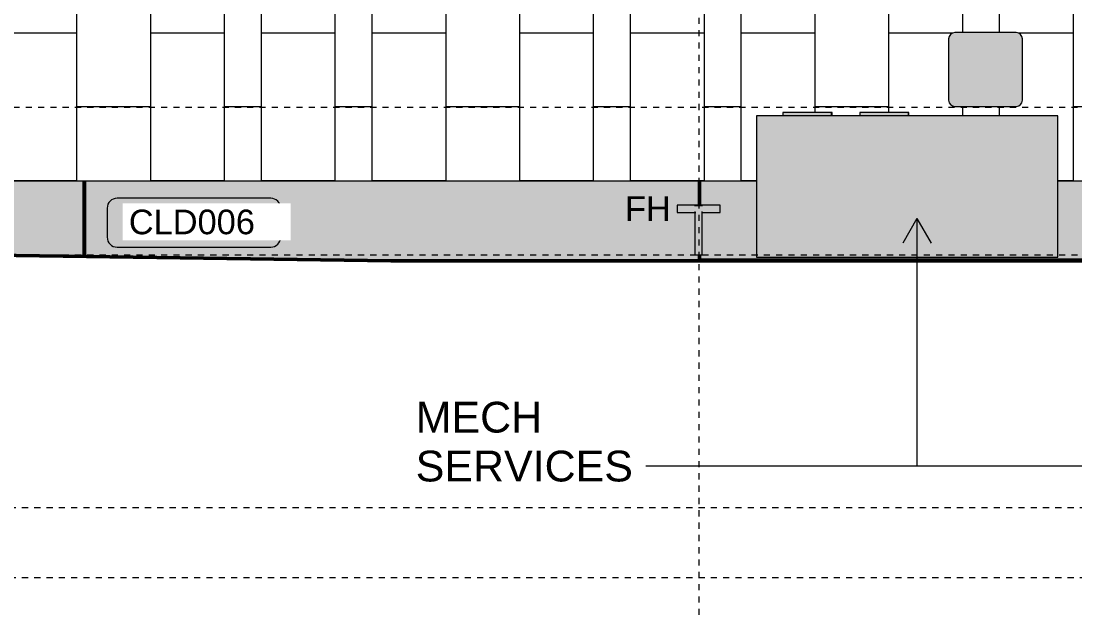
# Model space of a CAD drawing. Header units: metres. Extents: x -4613 to -4328, y -1 to 30.
# Drawn here: x -4377.44 to -4360.3, y -0.61 to 9.04 of the extents above; entities that cross this region are included whole.
import ezdxf

# ---------------------------------------------------------------- set-up
doc = ezdxf.new("R2010")
doc.units = ezdxf.units.M
doc.linetypes.add('AEC_Center', pattern=[0.024, 0.012, -0.004, 0.004, -0.004])
doc.linetypes.add('Grid Line', pattern=[0.021, 0.012, -0.003, 0.003, -0.003])
for name, color, linetype, lineweight in [('A-ANNO-KEYN', 231, 'Continuous', 5), ('A-DETL', 90, 'Continuous', 13), ('A-FLOR', 192, 'Continuous', 5), ('A-FLOR-FNSH', 192, 'Continuous', 15), ('A-FLOR-LEVL', 51, 'Continuous', 5), ('A-FLOR-PATT', 8, 'Continuous', 15), ('A-GENM', 13, 'Continuous', 5), ('A-WALL', 113, 'Continuous', 5), ('A-WALL-PATT', 111, 'Continuous', 5), ('F-FIRE', 13, 'Continuous', 5), ('F-FIRE-IDEN', 13, 'Continuous', 5), ('G-ANNO-TEXT', 231, 'Continuous', 5), ('S-COLS', 52, 'Continuous', 5), ('S-GRID', 1, 'Continuous', 5)]:
    doc.layers.add(name, color=color, linetype=linetype, lineweight=lineweight)
doc.styles.add('Arial', font='arial.ttf', dxfattribs={"height": 0.5})
doc.styles.add('Arial_1', font='arial.ttf', dxfattribs={"height": 0.4})

# ---------------------------------------------------------------- blocks, each defined once
blk = doc.blocks.new('Hydrant_double9 - Hydrant_double-1019449-NORTH EAST')
at = {"layer": 'F-FIRE'}
h = blk.add_hatch(color=256, dxfattribs=at)
h.paths.add_polyline_path([(4332.449, 5.986), (4333.022, 5.986), (4333.022, 6.046), (4332.322, 6.044), (4332.322, 5.986)])
h.paths.add_polyline_path([(4332.672, 5.986), (4332.622, 6.036), (4332.72, 6.034), (4332.679, 5.993)])
h = blk.add_hatch(color=256, dxfattribs=at)
h.paths.add_polyline_path([(4332.672, 5.986), (4332.719, 6.036), (4332.622, 6.036), (4332.657, 6.001)])
h.paths.add_polyline_path([(4332.672, 5.24), (4332.732, 5.24), (4332.73, 5.928), (4332.672, 5.986), (4332.612, 5.926), (4332.614, 5.24), (4332.657, 5.24)])
h = blk.add_hatch(color=256, dxfattribs=at)
h.paths.add_polyline_path([(4332.672, 5.986), (4332.732, 5.926), (4333.022, 5.928), (4333.022, 5.986), (4332.679, 5.986)])
h.paths.add_polyline_path([(4332.612, 5.926), (4332.672, 5.986), (4332.322, 5.986), (4332.322, 5.926), (4332.449, 5.926)])
for p, q in [((4333.022, 6.046), (4332.322, 6.046)), ((4332.322, 6.046), (4332.322, 5.986)), ((4332.612, 6.036), (4332.612, 6.031)), ((4332.724, 6.036), (4332.62, 6.036)), ((4332.732, 6.031), (4332.732, 6.036)), ((4333.022, 5.986), (4333.022, 6.046)), ((4332.322, 5.986), (4332.322, 5.926)), ((4332.322, 5.926), (4332.627, 5.926)), ((4332.612, 5.941), (4332.612, 5.24)), ((4332.717, 5.926), (4333.022, 5.926)), ((4332.732, 5.24), (4332.732, 5.941)), ((4333.022, 5.926), (4333.022, 5.986)), ((4332.612, 5.24), (4332.732, 5.24))]:
    blk.add_line(p, q, dxfattribs=at)
blk = doc.blocks.new('Mechanical - Condensers - Mechanical - Condensers-1249279-NORTH EAST')
at = {"layer": 'A-GENM'}
for points in [[(4337.282, 7.65), (4337.837, 7.65), (4337.868, 7.655), (4337.896, 7.669), (4337.918, 7.691), (4337.932, 7.719), (4337.937, 7.75), (4337.937, 8.75), (4337.932, 8.781), (4337.918, 8.809), (4337.896, 8.831), (4337.868, 8.845), (4337.837, 8.85), (4336.837, 8.85), (4336.806, 8.845), (4336.778, 8.831), (4336.756, 8.809), (4336.742, 8.781), (4336.737, 8.75), (4336.737, 7.75), (4336.742, 7.719), (4336.756, 7.691), (4336.778, 7.669), (4336.806, 7.655), (4336.837, 7.65), (4337.052, 7.65)], [(4334.792, 7.5), (4334.82, 7.5), (4334.82, 7.55), (4334.042, 7.55), (4334.042, 7.5), (4334.753, 7.5)], [(4334.837, 7.5), (4334.842, 7.5), (4334.842, 7.55), (4334.82, 7.55), (4334.82, 7.5)], [(4336.042, 7.5), (4336.07, 7.5), (4336.07, 7.55), (4335.292, 7.55), (4335.292, 7.5), (4336.003, 7.5)], [(4336.087, 7.5), (4336.092, 7.5), (4336.092, 7.55), (4336.07, 7.55), (4336.07, 7.5)], [(4336.362, 5.2), (4338.511, 5.2), (4338.511, 7.5), (4333.611, 7.5), (4333.611, 5.2), (4336.132, 5.2)]]:
    blk.add_hatch(color=256, dxfattribs=at).paths.add_polyline_path(points)
at = {"layer": 'A-GENM', "lineweight": 13}
for p, q in [((4336.737, 8.75), (4336.737, 7.75)), ((4337.837, 8.85), (4336.837, 8.85)), ((4337.937, 7.75), (4337.937, 8.75)), ((4336.837, 7.65), (4337.837, 7.65)), ((4338.511, 7.5), (4333.611, 7.5)), ((4333.611, 7.5), (4333.611, 5.2)), ((4338.511, 5.2), (4338.511, 7.5)), ((4333.611, 5.2), (4338.511, 5.2))]:
    blk.add_line(p, q, dxfattribs=at)
at = {"layer": 'A-GENM'}
for p, q in [((4334.042, 7.55), (4334.042, 7.5)), ((4334.82, 7.55), (4334.042, 7.55)), ((4334.842, 7.55), (4334.82, 7.55)), ((4334.842, 7.5), (4334.842, 7.55)), ((4335.292, 7.55), (4335.292, 7.5)), ((4336.07, 7.55), (4335.292, 7.55)), ((4336.092, 7.55), (4336.07, 7.55)), ((4336.092, 7.5), (4336.092, 7.55))]:
    blk.add_line(p, q, dxfattribs=at)
at = {"layer": 'A-GENM', "lineweight": 13}
for centre, start, end in [((4336.837, 8.75), 90, 180), ((4337.837, 8.75), 360, 90), ((4336.837, 7.75), 180, 270), ((4337.837, 7.75), 270, 360)]:
    blk.add_arc(centre, 0.1, start, end, dxfattribs=at)
blk = doc.blocks.new('T-Keynote-ANZRS - Keynote Value _2mm Opaque_ box-1903833-NORTH EAST')
at = {"layer": 'A-ANNO-KEYN'}
for p, q in [((4292.188, 9.129), (4289.689, 9.129)), ((4289.529, 8.969), (4289.529, 8.495)), ((4292.348, 8.495), (4292.348, 8.969)), ((4289.689, 8.335), (4292.188, 8.335))]:
    blk.add_line(p, q, dxfattribs=at)
for centre, start, end in [((4289.689, 8.969), 90, 180), ((4292.188, 8.969), 0, 90), ((4289.689, 8.495), 180, 270), ((4292.188, 8.495), 270, 0)]:
    blk.add_arc(centre, 0.16, start, end, dxfattribs=at)

msp = doc.modelspace()

# ---------------------------------------------------------------- hatches: boundary and pattern name
at = {"layer": 'A-FLOR'}
h = msp.add_hatch(color=256, dxfattribs=at)
h.paths.add_polyline_path([(-4366.414, 5.14), (-4366.411, 5.14), (-4366.411, 5.17), (-4366.401, 5.17), (-4366.401, 5.24), (-4366.416, 5.24), (-4366.416, 5.14)])
h.paths.add_polyline_path([(-4356.416, 5.17), (-4356.401, 5.17), (-4356.401, 5.2), (-4356.416, 5.2)])
h.paths.add_polyline_path([(-4376.401, 5.213), (-4376.401, 5.24), (-4376.416, 5.24), (-4376.416, 5.213)])
at = {"layer": 'A-FLOR-PATT', "lineweight": 5}
msp.add_hatch(color=256, dxfattribs=at).paths.add_polyline_path([(-4351.876, 5.119), (-4351.876, 5.17), (-4366.411, 5.17), (-4366.411, 5.14), (-4359.28, 5.138), (-4351.915, 5.119)])
at = {"layer": 'A-WALL-PATT'}
h = msp.add_hatch(dxfattribs=at)
h.set_pattern_fill('FP_174', color=256, style=0, pattern_type=2)
h.set_pattern_definition([(90, (-4347.7316, 7.64), (-6, 4e-16), [1.2, -1.2]), (90, (-4346.5316, 7.64), (-6, 4e-16), [1.2, -1.2]), (90, (-4345.3316, 7.64), (-6, 4e-16), [1.2, -1.2]), (90, (-4346.5316, 8.84), (-6, 4e-16), [1.2, -1.2]), (90, (-4345.3316, 8.84), (-6, 4e-16), [1.2, -1.2]), (180, (-4346.5316, 8.84), (-3e-16, -2.4), [1.2, -4.8]), (180, (-4345.3316, 10.04), (-3e-16, -2.4), [1.2, -4.8]), (90, (-4345.3316, 7.64), (-6, 4e-16), [1.2, -1.2]), (90, (-4344.1316, 7.64), (-6, 4e-16), [1.2, -1.2]), (90, (-4343.5316, 7.64), (-6, 4e-16), [1.2, -1.2]), (90, (-4344.1316, 8.84), (-6, 4e-16), [1.2, -1.2]), (90, (-4343.5316, 8.84), (-6, 4e-16), [1.2, -1.2]), (180, (-4344.1316, 8.84), (-3e-16, -2.4), [1.2, -4.8]), (180, (-4343.5316, 10.04), (-3e-16, -2.4), [0.6, -5.4]), (90, (-4348.3316, 7.64), (-6, 4e-16), [1.2, -1.2]), (90, (-4347.7316, 7.64), (-6, 4e-16), [1.2, -1.2]), (90, (-4348.3316, 8.84), (-6, 4e-16), [1.2, -1.2]), (90, (-4347.7316, 8.84), (-6, 4e-16), [1.2, -1.2]), (180, (-4348.3316, 8.84), (-3e-16, -2.4), [1.2, -4.8]), (180, (-4347.7316, 10.04), (-3e-16, -2.4), [0.6, -5.4]), (90, (-4347.7316, 7.64), (-6, 4e-16), [1.2, -1.2]), (90, (-4349.5316, 7.64), (-6, 4e-16), [1.2, -1.2])])
h.paths.add_polyline_path([(-4383.307, 6.44), (-4365.483, 6.44), (-4365.483, 7.5), (-4365.051, 7.5), (-4365.051, 7.55), (-4364.252, 7.55), (-4364.252, 7.5), (-4363.801, 7.5), (-4363.801, 7.55), (-4363.002, 7.55), (-4363.002, 7.5), (-4360.583, 7.5), (-4360.583, 6.44), (-4356.983, 6.44), (-4356.983, 7.5), (-4356.551, 7.5), (-4356.551, 7.55), (-4355.752, 7.55), (-4355.752, 7.5), (-4355.301, 7.5), (-4355.301, 7.55), (-4354.502, 7.55), (-4354.502, 7.5), (-4352.083, 7.5), (-4352.083, 6.44), (-4349.531, 6.44), (-4349.531, 15.757), (-4366.414, 17.234), (-4383.307, 15.756), (-4383.307, 6.924)])
h.paths.add_polyline_path([(-4361.581, 7.65), (-4362.256, 7.65), (-4362.287, 7.655), (-4362.315, 7.669), (-4362.337, 7.691), (-4362.351, 7.719), (-4362.356, 7.75), (-4362.356, 8.75), (-4362.351, 8.781), (-4362.337, 8.809), (-4362.315, 8.831), (-4362.287, 8.845), (-4362.256, 8.85), (-4361.256, 8.85), (-4361.225, 8.845), (-4361.198, 8.831), (-4361.175, 8.809), (-4361.161, 8.781), (-4361.156, 8.75), (-4361.156, 7.75), (-4361.161, 7.719), (-4361.175, 7.691), (-4361.198, 7.669), (-4361.225, 7.655), (-4361.256, 7.65), (-4361.351, 7.65)])
h.paths.add_polyline_path([(-4353.756, 7.65), (-4353.787, 7.655), (-4353.815, 7.669), (-4353.837, 7.691), (-4353.851, 7.719), (-4353.856, 7.75), (-4353.856, 8.75), (-4353.851, 8.781), (-4353.837, 8.809), (-4353.815, 8.831), (-4353.787, 8.845), (-4353.756, 8.85), (-4352.756, 8.85), (-4352.725, 8.845), (-4352.698, 8.831), (-4352.675, 8.809), (-4352.661, 8.781), (-4352.656, 8.75), (-4352.656, 7.75), (-4352.661, 7.719), (-4352.675, 7.691), (-4352.698, 7.669), (-4352.725, 7.655), (-4352.756, 7.65), (-4353.756, 7.65)])
h = msp.add_hatch(color=256, dxfattribs=at)
h.paths.add_polyline_path([(-4346.538, 5.049), (-4346.538, 5.24), (-4346.685, 5.24), (-4346.684, 6.14), (-4346.538, 6.14), (-4346.538, 6.44), (-4352.083, 6.44), (-4352.083, 5.2), (-4356.391, 5.2), (-4356.391, 5.17), (-4351.876, 5.17), (-4351.876, 5.119), (-4350.973, 5.117), (-4346.622, 5.05)])
h.paths.add_polyline_path([(-4368.255, 5.14), (-4366.426, 5.14), (-4366.426, 5.24), (-4366.481, 5.24), (-4366.481, 5.926), (-4366.771, 5.928), (-4366.771, 6.046), (-4366.426, 6.046), (-4366.426, 6.44), (-4376.391, 6.44), (-4376.391, 5.213), (-4371.424, 5.14), (-4368.486, 5.14)])
h.paths.add_polyline_path([(-4366.391, 5.17), (-4356.426, 5.17), (-4356.426, 5.2), (-4356.983, 5.2), (-4356.983, 6.44), (-4360.583, 6.44), (-4360.583, 5.2), (-4365.483, 5.2), (-4365.483, 6.44), (-4366.391, 6.44), (-4366.391, 6.046), (-4366.071, 6.044), (-4366.071, 5.926), (-4366.361, 5.926), (-4366.364, 5.24), (-4366.391, 5.24), (-4366.391, 5.212)])
h.paths.add_polyline_path([(-4376.426, 5.213), (-4376.426, 6.44), (-4386.411, 6.44), (-4386.411, 5.24), (-4378.256, 5.24), (-4376.541, 5.215)])
for points in [[(-4376.416, 5.213), (-4376.416, 6.44), (-4376.426, 6.44), (-4376.426, 5.213)], [(-4376.401, 5.213), (-4376.401, 6.44), (-4376.416, 6.44), (-4376.416, 5.213)], [(-4376.391, 5.213), (-4376.391, 6.44), (-4376.401, 6.44), (-4376.401, 5.213)]]:
    msp.add_hatch(color=256, dxfattribs=at).paths.add_polyline_path(points)
h = msp.add_hatch(color=256, dxfattribs=at)
h.paths.add_polyline_path([(-4366.416, 5.14), (-4366.416, 5.24), (-4366.426, 5.24), (-4366.426, 5.14)])
h.paths.add_polyline_path([(-4366.426, 6.046), (-4366.416, 6.046), (-4366.416, 6.44), (-4366.426, 6.44), (-4366.426, 6.068)])
h = msp.add_hatch(color=256, dxfattribs=at)
h.paths.add_polyline_path([(-4366.414, 5.14), (-4366.411, 5.14), (-4366.411, 5.17), (-4366.401, 5.17), (-4366.401, 5.24), (-4366.416, 5.24), (-4366.416, 5.14)])
h.paths.add_polyline_path([(-4366.401, 6.046), (-4366.401, 6.44), (-4366.416, 6.44), (-4366.414, 6.046), (-4366.406, 6.046)])
h = msp.add_hatch(color=256, dxfattribs=at)
h.paths.add_polyline_path([(-4366.391, 5.17), (-4366.391, 5.24), (-4366.401, 5.24), (-4366.401, 5.17)])
h.paths.add_polyline_path([(-4366.401, 6.046), (-4366.391, 6.046), (-4366.391, 6.44), (-4366.401, 6.44), (-4366.401, 6.068)])
at = {"layer": 'S-COLS'}
for points in [[(-4376.401, 5.24), (-4376.401, 6.44), (-4376.416, 6.44), (-4376.416, 5.24)], [(-4366.401, 6.046), (-4366.401, 6.44), (-4366.416, 6.44), (-4366.414, 6.046), (-4366.406, 6.046)]]:
    msp.add_hatch(color=256, dxfattribs=at).paths.add_polyline_path(points)

# ---------------------------------------------------------------- linework, layer by layer
at = {"layer": 'A-DETL', "lineweight": 50}
for p, q in [((-4371.424, 5.14), (-4378.256, 5.24)), ((-4366.224, 5.14), (-4371.424, 5.14)), ((-4360.024, 5.14), (-4366.224, 5.14))]:
    msp.add_line(p, q, dxfattribs=at)
at = {"layer": 'A-FLOR'}
msp.add_line((-4376.416, 5.24), (-4376.401, 5.24), dxfattribs=at)
at = {"layer": 'A-FLOR-FNSH', "color": 250, "lineweight": 13}
for p, q in [((-4351.876, 5.17), (-4366.411, 5.17)), ((-4366.411, 5.17), (-4366.411, 5.14))]:
    msp.add_line(p, q, dxfattribs=at)
at = {"layer": 'A-FLOR-LEVL', "linetype": 'AEC_Center'}
for p, q in [((-4462.961, 7.64), (-4329.158, 7.64)), ((-4462.961, 5.24), (-4329.158, 5.24)), ((-4456.223, 1.134), (-4328.155, 1.134)), ((-4456.223, 0), (-4328.155, 0))]:
    msp.add_line(p, q, dxfattribs=at)
at = {"layer": 'A-WALL'}
for p, q in [((-4386.411, 6.44), (-4365.483, 6.44)), ((-4376.426, 5.213), (-4376.426, 6.44)), ((-4376.416, 6.44), (-4376.416, 5.213)), ((-4376.401, 6.44), (-4376.401, 5.213)), ((-4376.391, 6.44), (-4376.391, 5.213)), ((-4366.426, 6.046), (-4366.426, 6.44)), ((-4366.416, 6.44), (-4366.416, 6.046)), ((-4366.401, 6.44), (-4366.401, 6.046)), ((-4366.391, 6.44), (-4366.391, 6.046)), ((-4360.583, 6.44), (-4356.983, 6.44)), ((-4366.426, 5.14), (-4366.426, 5.24)), ((-4366.416, 5.24), (-4366.416, 5.14)), ((-4366.401, 5.24), (-4366.401, 5.17)), ((-4366.391, 5.24), (-4366.391, 5.17))]:
    msp.add_line(p, q, dxfattribs=at)
at = {"layer": 'G-ANNO-TEXT', "color": 7}
for p, q in [((-4362.871, 5.828), (-4363.101, 5.428)), ((-4362.871, 5.828), (-4362.64, 5.428)), ((-4362.871, 5.828), (-4362.871, 1.808)), ((-4366.694, 1.808), (-4367.282, 1.808)), ((-4354.297, 1.808), (-4366.694, 1.808)), ((-4362.871, 1.808), (-4366.694, 1.808))]:
    msp.add_line(p, q, dxfattribs=at)
at = {"layer": 'S-COLS'}
msp.add_line((-4376.401, 5.24), (-4376.416, 5.24), dxfattribs=at)
at = {"layer": 'S-GRID', "linetype": 'Grid Line'}
msp.add_line((-4366.411, -0.61), (-4366.411, 25.305), dxfattribs=at)

# ---------------------------------------------------------------- block references
at = {"layer": 'A-ANNO-KEYN'}
msp.add_blockref('T-Keynote-ANZRS - Keynote Value _2mm Opaque_ box-1903833-NORTH EAST', (-8665.566, -2.971), dxfattribs=at)
at = {"layer": 'A-GENM'}
msp.add_blockref('Mechanical - Condensers - Mechanical - Condensers-1249279-NORTH EAST', (-8699.094, 0), dxfattribs=at)
at = {"layer": 'F-FIRE'}
msp.add_blockref('Hydrant_double9 - Hydrant_double-1019449-NORTH EAST', (-8699.094, 0), dxfattribs=at)

# ---------------------------------------------------------------- texts
at = {"layer": 'F-FIRE-IDEN', "insert": (-4367.619, 6.191), "char_height": 0.4, "width": 0.91392, "attachment_point": 1, "style": 'Arial_1'}
msp.add_mtext('FH', dxfattribs=at)
at = {"layer": 'G-ANNO-TEXT', "color": 7, "char_height": 0.5, "attachment_point": 1, "style": 'Arial'}
for s, insert, width in [('MECH ', (-4371.021, 2.852), 2.7097), ('SERVICES', (-4371.021, 2.058), 4.26498)]:
    msp.add_mtext(s, dxfattribs=dict(at, insert=insert, width=width))

# ---------------------------------------------------------------- next in the draw order: texts
at = {"layer": 'A-ANNO-KEYN', "insert": (-4375.685, 5.974), "char_height": 0.4, "width": 2.53333, "attachment_point": 1, "style": 'Arial_1', "bg_fill": 3, "box_fill_scale": 1.25, "bg_fill_color": 256, "bg_fill_true_color": 13158600, "bg_fill_transparency": 0}
msp.add_mtext('CLD006', dxfattribs=at)

doc.saveas('drawing.dxf')
